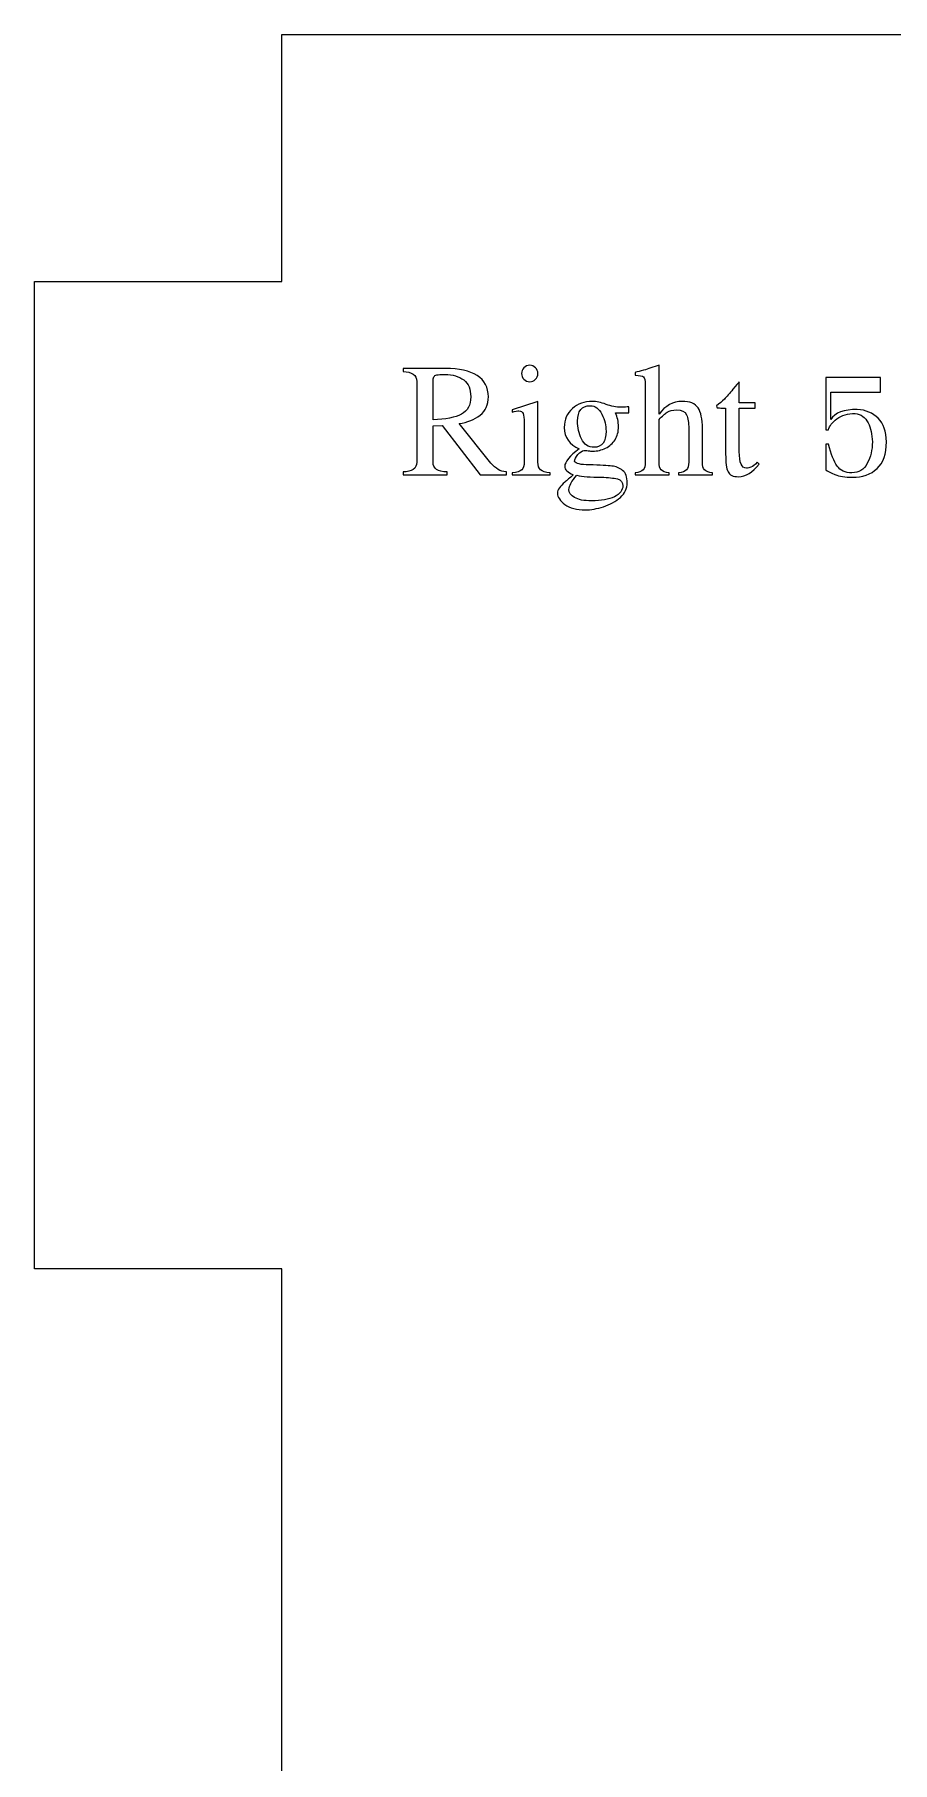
# Model space of a CAD drawing. Header units: inches. Extents: x -7.4 to 7.3, y -4 to 5.8.
# Drawn here: x -7.353 to -6.669, y 0.578 to 1.956 of the extents above; entities that cross this region are included whole.
import ezdxf

# ---------------------------------------------------------------- set-up
doc = ezdxf.new("R2010")
doc.units = ezdxf.units.IN
doc.header["$MEASUREMENT"] = 0
doc.layers.add('Layer 1', color=7, linetype='Continuous')

msp = doc.modelspace()

# ---------------------------------------------------------------- linework, layer by layer
at = {"layer": 'Layer 1', "lineweight": 5}
for points in [[(-7.1557, 1.7596), (-7.1557, 1.7596), (-7.1557, 1.9564), (-7.1557, 1.9564), (-7.1557, 1.9564), (-7.1557, 1.9564), (-6.0928, 1.9564), (-6.0928, 1.9564), (-6.0928, 1.9564), (-6.0928, 1.9564), (-6.0928, 1.7596), (-6.0928, 1.7596)], [(-7.1557, 0.9722), (-7.1557, 0.9722), (-7.3526, 0.9722), (-7.3526, 0.9722), (-7.3526, 0.9722), (-7.3526, 0.9722), (-7.3526, 1.7596), (-7.3526, 1.7596), (-7.3526, 1.7596), (-7.3526, 1.7596), (-7.1557, 1.7596), (-7.1557, 1.7596)]]:
    msp.add_open_spline(points, degree=3, knots=[0, 0, 0, 0, 0.333333, 0.333333, 0.333333, 0.333333, 0.666667, 0.666667, 0.666667, 0.666667, 1, 1, 1, 1], dxfattribs=at)
at = {"layer": 'Layer 1'}
for points, knots in [([(-7.0481, 1.6798), (-7.0481, 1.685), (-7.0518, 1.6876), (-7.059, 1.6876), (-7.059, 1.6876), (-7.059, 1.6876), (-7.059, 1.6901), (-7.059, 1.6901), (-7.059, 1.6901), (-7.059, 1.6901), (-7.0252, 1.6901), (-7.0252, 1.6901), (-7.0252, 1.6901), (-7.0143, 1.6901), (-7.0059, 1.6882), (-6.9999, 1.6844), (-6.9999, 1.6844), (-6.994, 1.6806), (-6.991, 1.675), (-6.991, 1.6676), (-6.991, 1.6676), (-6.991, 1.6612), (-6.9932, 1.6563), (-6.9976, 1.6528), (-6.9976, 1.6528), (-7.002, 1.6493), (-7.0076, 1.6471), (-7.0143, 1.6462), (-7.0143, 1.6462), (-7.0143, 1.6462), (-6.9889, 1.6147), (-6.9889, 1.6147), (-6.9889, 1.6147), (-6.9869, 1.6124), (-6.985, 1.6107), (-6.9832, 1.6096), (-6.9832, 1.6096), (-6.9815, 1.6085), (-6.9793, 1.6078), (-6.9766, 1.6077), (-6.9766, 1.6077), (-6.9766, 1.6077), (-6.9766, 1.6052), (-6.9766, 1.6052), (-6.9766, 1.6052), (-6.9766, 1.6052), (-6.9974, 1.6052), (-6.9974, 1.6052), (-6.9974, 1.6052), (-6.9974, 1.6052), (-7.0279, 1.6446), (-7.0279, 1.6446), (-7.0279, 1.6446), (-7.0279, 1.6446), (-7.0351, 1.6444), (-7.0351, 1.6444), (-7.0351, 1.6444), (-7.0351, 1.6444), (-7.0351, 1.6155), (-7.0351, 1.6155), (-7.0351, 1.6155), (-7.0351, 1.6103), (-7.0313, 1.6077), (-7.0238, 1.6077), (-7.0238, 1.6077), (-7.0238, 1.6077), (-7.0238, 1.6052), (-7.0238, 1.6052), (-7.0238, 1.6052), (-7.0238, 1.6052), (-7.059, 1.6052), (-7.059, 1.6052), (-7.059, 1.6052), (-7.059, 1.6052), (-7.059, 1.6077), (-7.059, 1.6077), (-7.059, 1.6077), (-7.0518, 1.6077), (-7.0481, 1.6103), (-7.0481, 1.6155), (-7.0481, 1.6155), (-7.0481, 1.6155), (-7.0481, 1.6798), (-7.0481, 1.6798)], [0, 0, 0, 0, 0.047619, 0.047619, 0.047619, 0.047619, 0.095238, 0.095238, 0.095238, 0.095238, 0.142857, 0.142857, 0.142857, 0.142857, 0.190476, 0.190476, 0.190476, 0.190476, 0.238095, 0.238095, 0.238095, 0.238095, 0.285714, 0.285714, 0.285714, 0.285714, 0.333333, 0.333333, 0.333333, 0.333333, 0.380952, 0.380952, 0.380952, 0.380952, 0.428571, 0.428571, 0.428571, 0.428571, 0.47619, 0.47619, 0.47619, 0.47619, 0.52381, 0.52381, 0.52381, 0.52381, 0.571429, 0.571429, 0.571429, 0.571429, 0.619048, 0.619048, 0.619048, 0.619048, 0.666667, 0.666667, 0.666667, 0.666667, 0.714286, 0.714286, 0.714286, 0.714286, 0.761905, 0.761905, 0.761905, 0.761905, 0.809524, 0.809524, 0.809524, 0.809524, 0.857143, 0.857143, 0.857143, 0.857143, 0.904762, 0.904762, 0.904762, 0.904762, 0.952381, 0.952381, 0.952381, 0.952381, 1, 1, 1, 1]), ([(-7.0351, 1.6491), (-7.025, 1.6495), (-7.0174, 1.651), (-7.0125, 1.6537), (-7.0125, 1.6537), (-7.0075, 1.6563), (-7.005, 1.661), (-7.005, 1.6676), (-7.005, 1.6676), (-7.005, 1.6736), (-7.0069, 1.6781), (-7.0106, 1.681), (-7.0106, 1.681), (-7.0144, 1.6838), (-7.0194, 1.6853), (-7.0256, 1.6853), (-7.0256, 1.6853), (-7.0288, 1.6853), (-7.0309, 1.6852), (-7.0321, 1.685), (-7.0321, 1.685), (-7.0332, 1.6848), (-7.034, 1.6843), (-7.0344, 1.6835), (-7.0344, 1.6835), (-7.0348, 1.6827), (-7.0351, 1.6813), (-7.0351, 1.6793), (-7.0351, 1.6793), (-7.0351, 1.6793), (-7.0351, 1.6491), (-7.0351, 1.6491)], [0, 0, 0, 0, 0.125, 0.125, 0.125, 0.125, 0.25, 0.25, 0.25, 0.25, 0.375, 0.375, 0.375, 0.375, 0.5, 0.5, 0.5, 0.5, 0.625, 0.625, 0.625, 0.625, 0.75, 0.75, 0.75, 0.75, 0.875, 0.875, 0.875, 0.875, 1, 1, 1, 1]), ([(-6.9645, 1.686), (-6.9645, 1.6879), (-6.9639, 1.6894), (-6.9626, 1.6907), (-6.9626, 1.6907), (-6.9613, 1.692), (-6.9598, 1.6927), (-6.9579, 1.6927), (-6.9579, 1.6927), (-6.9562, 1.6927), (-6.9546, 1.692), (-6.9534, 1.6907), (-6.9534, 1.6907), (-6.9521, 1.6895), (-6.9515, 1.6879), (-6.9515, 1.686), (-6.9515, 1.686), (-6.9515, 1.6843), (-6.9521, 1.6827), (-6.9534, 1.6815), (-6.9534, 1.6815), (-6.9546, 1.6802), (-6.9562, 1.6796), (-6.9579, 1.6796), (-6.9579, 1.6796), (-6.9598, 1.6796), (-6.9613, 1.6803), (-6.9626, 1.6815), (-6.9626, 1.6815), (-6.9639, 1.6828), (-6.9645, 1.6843), (-6.9645, 1.686)], [0, 0, 0, 0, 0.125, 0.125, 0.125, 0.125, 0.25, 0.25, 0.25, 0.25, 0.375, 0.375, 0.375, 0.375, 0.5, 0.5, 0.5, 0.5, 0.625, 0.625, 0.625, 0.625, 0.75, 0.75, 0.75, 0.75, 0.875, 0.875, 0.875, 0.875, 1, 1, 1, 1]), ([(-6.8659, 1.6771), (-6.8659, 1.6805), (-6.8664, 1.6826), (-6.8673, 1.6834), (-6.8673, 1.6834), (-6.8682, 1.6843), (-6.8704, 1.6847), (-6.8741, 1.6847), (-6.8741, 1.6847), (-6.8741, 1.6847), (-6.8741, 1.687), (-6.8741, 1.687), (-6.8741, 1.687), (-6.8733, 1.6872), (-6.8717, 1.6876), (-6.8691, 1.6882), (-6.8691, 1.6882), (-6.8667, 1.6888), (-6.8646, 1.6894), (-6.8632, 1.69), (-6.8632, 1.69), (-6.8632, 1.69), (-6.855, 1.6927), (-6.855, 1.6927), (-6.855, 1.6927), (-6.855, 1.6927), (-6.855, 1.6536), (-6.855, 1.6536), (-6.855, 1.6536), (-6.85, 1.6604), (-6.8438, 1.6639), (-6.8365, 1.6639), (-6.8365, 1.6639), (-6.8304, 1.6639), (-6.8262, 1.6622), (-6.8239, 1.6587), (-6.8239, 1.6587), (-6.8216, 1.6553), (-6.8204, 1.6498), (-6.8204, 1.6423), (-6.8204, 1.6423), (-6.8204, 1.6423), (-6.8204, 1.6155), (-6.8204, 1.6155), (-6.8204, 1.6155), (-6.8204, 1.6126), (-6.8198, 1.6105), (-6.8187, 1.6093), (-6.8187, 1.6093), (-6.8175, 1.608), (-6.8154, 1.6072), (-6.8124, 1.6069), (-6.8124, 1.6069), (-6.8124, 1.6069), (-6.8124, 1.6052), (-6.8124, 1.6052), (-6.8124, 1.6052), (-6.8124, 1.6052), (-6.8395, 1.6052), (-6.8395, 1.6052), (-6.8395, 1.6052), (-6.8395, 1.6052), (-6.8395, 1.6069), (-6.8395, 1.6069), (-6.8395, 1.6069), (-6.8364, 1.6072), (-6.8342, 1.608), (-6.833, 1.6093), (-6.833, 1.6093), (-6.8319, 1.6105), (-6.8313, 1.6126), (-6.8313, 1.6155), (-6.8313, 1.6155), (-6.8313, 1.6155), (-6.8313, 1.6421), (-6.8313, 1.6421), (-6.8313, 1.6421), (-6.8313, 1.6469), (-6.8319, 1.6506), (-6.8331, 1.6532), (-6.8331, 1.6532), (-6.8343, 1.6558), (-6.8369, 1.6571), (-6.841, 1.6571), (-6.841, 1.6571), (-6.8442, 1.6571), (-6.8467, 1.6565), (-6.8485, 1.6553), (-6.8485, 1.6553), (-6.8503, 1.6541), (-6.8525, 1.6522), (-6.855, 1.6495), (-6.855, 1.6495), (-6.855, 1.6495), (-6.855, 1.6155), (-6.855, 1.6155), (-6.855, 1.6155), (-6.855, 1.6126), (-6.8544, 1.6105), (-6.8533, 1.6093), (-6.8533, 1.6093), (-6.8521, 1.608), (-6.85, 1.6072), (-6.847, 1.6069), (-6.847, 1.6069), (-6.847, 1.6069), (-6.847, 1.6052), (-6.847, 1.6052), (-6.847, 1.6052), (-6.847, 1.6052), (-6.8741, 1.6052), (-6.8741, 1.6052), (-6.8741, 1.6052), (-6.8741, 1.6052), (-6.8741, 1.6069), (-6.8741, 1.6069), (-6.8741, 1.6069), (-6.871, 1.6072), (-6.8688, 1.608), (-6.8677, 1.6093), (-6.8677, 1.6093), (-6.8665, 1.6105), (-6.8659, 1.6126), (-6.8659, 1.6155), (-6.8659, 1.6155), (-6.8659, 1.6155), (-6.8659, 1.6771), (-6.8659, 1.6771)], [0, 0, 0, 0, 0.03125, 0.03125, 0.03125, 0.03125, 0.0625, 0.0625, 0.0625, 0.0625, 0.09375, 0.09375, 0.09375, 0.09375, 0.125, 0.125, 0.125, 0.125, 0.15625, 0.15625, 0.15625, 0.15625, 0.1875, 0.1875, 0.1875, 0.1875, 0.21875, 0.21875, 0.21875, 0.21875, 0.25, 0.25, 0.25, 0.25, 0.28125, 0.28125, 0.28125, 0.28125, 0.3125, 0.3125, 0.3125, 0.3125, 0.34375, 0.34375, 0.34375, 0.34375, 0.375, 0.375, 0.375, 0.375, 0.40625, 0.40625, 0.40625, 0.40625, 0.4375, 0.4375, 0.4375, 0.4375, 0.46875, 0.46875, 0.46875, 0.46875, 0.5, 0.5, 0.5, 0.5, 0.53125, 0.53125, 0.53125, 0.53125, 0.5625, 0.5625, 0.5625, 0.5625, 0.59375, 0.59375, 0.59375, 0.59375, 0.625, 0.625, 0.625, 0.625, 0.65625, 0.65625, 0.65625, 0.65625, 0.6875, 0.6875, 0.6875, 0.6875, 0.71875, 0.71875, 0.71875, 0.71875, 0.75, 0.75, 0.75, 0.75, 0.78125, 0.78125, 0.78125, 0.78125, 0.8125, 0.8125, 0.8125, 0.8125, 0.84375, 0.84375, 0.84375, 0.84375, 0.875, 0.875, 0.875, 0.875, 0.90625, 0.90625, 0.90625, 0.90625, 0.9375, 0.9375, 0.9375, 0.9375, 0.96875, 0.96875, 0.96875, 0.96875, 1, 1, 1, 1]), ([(-6.722, 1.6413), (-6.722, 1.6413), (-6.722, 1.6829), (-6.722, 1.6829), (-6.722, 1.6829), (-6.722, 1.6829), (-6.6784, 1.6829), (-6.6784, 1.6829), (-6.6784, 1.6829), (-6.6784, 1.6829), (-6.6784, 1.6713), (-6.6784, 1.6713), (-6.6784, 1.6713), (-6.6784, 1.6713), (-6.7181, 1.6713), (-6.7181, 1.6713), (-6.7181, 1.6713), (-6.7181, 1.6713), (-6.7181, 1.6495), (-6.7181, 1.6495), (-6.7181, 1.6495), (-6.7147, 1.6548), (-6.7077, 1.6575), (-6.6971, 1.6575), (-6.6971, 1.6575), (-6.6901, 1.657), (-6.6846, 1.6547), (-6.6803, 1.6504), (-6.6803, 1.6504), (-6.676, 1.6461), (-6.6739, 1.6399), (-6.6738, 1.6316), (-6.6738, 1.6316), (-6.6738, 1.6219), (-6.6763, 1.6148), (-6.6812, 1.6103), (-6.6812, 1.6103), (-6.6862, 1.6057), (-6.6928, 1.6034), (-6.701, 1.6034), (-6.701, 1.6034), (-6.7066, 1.6034), (-6.7112, 1.6041), (-6.7148, 1.6056), (-6.7148, 1.6056), (-6.7184, 1.6072), (-6.7208, 1.6084), (-6.722, 1.6094), (-6.722, 1.6094), (-6.722, 1.6094), (-6.722, 1.6297), (-6.722, 1.6297), (-6.722, 1.6297), (-6.722, 1.6297), (-6.72, 1.6297), (-6.72, 1.6297), (-6.72, 1.6297), (-6.7179, 1.6217), (-6.7156, 1.6159), (-6.713, 1.6123), (-6.713, 1.6123), (-6.7105, 1.6087), (-6.7066, 1.6069), (-6.7014, 1.6069), (-6.7014, 1.6069), (-6.6957, 1.607), (-6.6916, 1.6095), (-6.689, 1.6145), (-6.689, 1.6145), (-6.6863, 1.6195), (-6.685, 1.6251), (-6.685, 1.6316), (-6.685, 1.6316), (-6.6851, 1.6375), (-6.6863, 1.6426), (-6.6884, 1.6469), (-6.6884, 1.6469), (-6.6906, 1.6511), (-6.6941, 1.6536), (-6.6987, 1.6543), (-6.6987, 1.6543), (-6.7046, 1.6543), (-6.7094, 1.6529), (-6.7132, 1.65), (-6.7132, 1.65), (-6.7169, 1.6471), (-6.7192, 1.6442), (-6.72, 1.6413), (-6.72, 1.6413), (-6.72, 1.6413), (-6.722, 1.6413), (-6.722, 1.6413)], [0, 0, 0, 0, 0.043478, 0.043478, 0.043478, 0.043478, 0.086957, 0.086957, 0.086957, 0.086957, 0.130435, 0.130435, 0.130435, 0.130435, 0.173913, 0.173913, 0.173913, 0.173913, 0.217391, 0.217391, 0.217391, 0.217391, 0.26087, 0.26087, 0.26087, 0.26087, 0.304348, 0.304348, 0.304348, 0.304348, 0.347826, 0.347826, 0.347826, 0.347826, 0.391304, 0.391304, 0.391304, 0.391304, 0.434783, 0.434783, 0.434783, 0.434783, 0.478261, 0.478261, 0.478261, 0.478261, 0.521739, 0.521739, 0.521739, 0.521739, 0.565217, 0.565217, 0.565217, 0.565217, 0.608696, 0.608696, 0.608696, 0.608696, 0.652174, 0.652174, 0.652174, 0.652174, 0.695652, 0.695652, 0.695652, 0.695652, 0.73913, 0.73913, 0.73913, 0.73913, 0.782609, 0.782609, 0.782609, 0.782609, 0.826087, 0.826087, 0.826087, 0.826087, 0.869565, 0.869565, 0.869565, 0.869565, 0.913043, 0.913043, 0.913043, 0.913043, 0.956522, 0.956522, 0.956522, 0.956522, 1, 1, 1, 1]), ([(-6.791, 1.6238), (-6.791, 1.615), (-6.7892, 1.6106), (-6.7854, 1.6106), (-6.7854, 1.6106), (-6.7841, 1.6106), (-6.7829, 1.6109), (-6.7817, 1.6114), (-6.7817, 1.6114), (-6.7803, 1.6119), (-6.7786, 1.6133), (-6.7769, 1.6153), (-6.7769, 1.6153), (-6.7769, 1.6153), (-6.7753, 1.6139), (-6.7753, 1.6139), (-6.7753, 1.6139), (-6.7804, 1.6072), (-6.7859, 1.6038), (-6.7918, 1.6038), (-6.7918, 1.6038), (-6.7959, 1.6038), (-6.7987, 1.6051), (-6.8, 1.6077), (-6.8, 1.6077), (-6.8013, 1.6104), (-6.8019, 1.615), (-6.8019, 1.6217), (-6.8019, 1.6217), (-6.8019, 1.6217), (-6.8019, 1.6586), (-6.8019, 1.6586), (-6.8019, 1.6586), (-6.8019, 1.6586), (-6.8058, 1.6586), (-6.8058, 1.6586), (-6.8058, 1.6586), (-6.8073, 1.6586), (-6.8083, 1.6587), (-6.8086, 1.6588), (-6.8086, 1.6588), (-6.809, 1.659), (-6.8092, 1.6595), (-6.8092, 1.6603), (-6.8092, 1.6603), (-6.8068, 1.662), (-6.8048, 1.6638), (-6.8029, 1.6657), (-6.8029, 1.6657), (-6.801, 1.6676), (-6.7988, 1.6702), (-6.7961, 1.6735), (-6.7961, 1.6735), (-6.7935, 1.6767), (-6.7918, 1.6788), (-6.791, 1.6796), (-6.791, 1.6796), (-6.791, 1.6796), (-6.791, 1.6627), (-6.791, 1.6627), (-6.791, 1.6627), (-6.791, 1.6627), (-6.7784, 1.6627), (-6.7784, 1.6627), (-6.7784, 1.6627), (-6.7784, 1.6627), (-6.7784, 1.6586), (-6.7784, 1.6586), (-6.7784, 1.6586), (-6.7784, 1.6586), (-6.791, 1.6586), (-6.791, 1.6586), (-6.791, 1.6586), (-6.791, 1.6586), (-6.791, 1.6238), (-6.791, 1.6238)], [0, 0, 0, 0, 0.052632, 0.052632, 0.052632, 0.052632, 0.105263, 0.105263, 0.105263, 0.105263, 0.157895, 0.157895, 0.157895, 0.157895, 0.210526, 0.210526, 0.210526, 0.210526, 0.263158, 0.263158, 0.263158, 0.263158, 0.315789, 0.315789, 0.315789, 0.315789, 0.368421, 0.368421, 0.368421, 0.368421, 0.421053, 0.421053, 0.421053, 0.421053, 0.473684, 0.473684, 0.473684, 0.473684, 0.526316, 0.526316, 0.526316, 0.526316, 0.578947, 0.578947, 0.578947, 0.578947, 0.631579, 0.631579, 0.631579, 0.631579, 0.684211, 0.684211, 0.684211, 0.684211, 0.736842, 0.736842, 0.736842, 0.736842, 0.789474, 0.789474, 0.789474, 0.789474, 0.842105, 0.842105, 0.842105, 0.842105, 0.894737, 0.894737, 0.894737, 0.894737, 0.947368, 0.947368, 0.947368, 0.947368, 1, 1, 1, 1]), ([(-6.9624, 1.6465), (-6.9624, 1.6503), (-6.9627, 1.6528), (-6.9632, 1.6542), (-6.9632, 1.6542), (-6.9638, 1.6556), (-6.9649, 1.6563), (-6.9667, 1.6563), (-6.9667, 1.6563), (-6.9677, 1.6563), (-6.9695, 1.656), (-6.9721, 1.6553), (-6.9721, 1.6553), (-6.9721, 1.6553), (-6.9721, 1.6571), (-6.9721, 1.6571), (-6.9721, 1.6571), (-6.9721, 1.6571), (-6.9515, 1.6639), (-6.9515, 1.6639), (-6.9515, 1.6639), (-6.9515, 1.6639), (-6.9515, 1.6155), (-6.9515, 1.6155), (-6.9515, 1.6155), (-6.9515, 1.6125), (-6.9508, 1.6105), (-6.9494, 1.6092), (-6.9494, 1.6092), (-6.9481, 1.608), (-6.9455, 1.6072), (-6.9418, 1.6069), (-6.9418, 1.6069), (-6.9418, 1.6069), (-6.9418, 1.6052), (-6.9418, 1.6052), (-6.9418, 1.6052), (-6.9418, 1.6052), (-6.9721, 1.6052), (-6.9721, 1.6052), (-6.9721, 1.6052), (-6.9721, 1.6052), (-6.9721, 1.6069), (-6.9721, 1.6069), (-6.9721, 1.6069), (-6.9683, 1.6072), (-6.9658, 1.608), (-6.9644, 1.6092), (-6.9644, 1.6092), (-6.9631, 1.6105), (-6.9624, 1.6125), (-6.9624, 1.6155), (-6.9624, 1.6155), (-6.9624, 1.6155), (-6.9624, 1.6465), (-6.9624, 1.6465)], [0, 0, 0, 0, 0.071429, 0.071429, 0.071429, 0.071429, 0.142857, 0.142857, 0.142857, 0.142857, 0.214286, 0.214286, 0.214286, 0.214286, 0.285714, 0.285714, 0.285714, 0.285714, 0.357143, 0.357143, 0.357143, 0.357143, 0.428571, 0.428571, 0.428571, 0.428571, 0.5, 0.5, 0.5, 0.5, 0.571429, 0.571429, 0.571429, 0.571429, 0.642857, 0.642857, 0.642857, 0.642857, 0.714286, 0.714286, 0.714286, 0.714286, 0.785714, 0.785714, 0.785714, 0.785714, 0.857143, 0.857143, 0.857143, 0.857143, 0.928571, 0.928571, 0.928571, 0.928571, 1, 1, 1, 1]), ([(-6.8791, 1.6547), (-6.8791, 1.6547), (-6.8898, 1.6547), (-6.8898, 1.6547), (-6.8898, 1.6547), (-6.8881, 1.6513), (-6.8873, 1.6476), (-6.8873, 1.6437), (-6.8873, 1.6437), (-6.8873, 1.6397), (-6.8882, 1.6363), (-6.89, 1.6333), (-6.89, 1.6333), (-6.8919, 1.6304), (-6.8944, 1.6282), (-6.8976, 1.6266), (-6.8976, 1.6266), (-6.9007, 1.625), (-6.9042, 1.6242), (-6.9079, 1.6242), (-6.9079, 1.6242), (-6.9089, 1.6242), (-6.9101, 1.6243), (-6.9115, 1.6245), (-6.9115, 1.6245), (-6.9129, 1.6246), (-6.914, 1.6248), (-6.9149, 1.6248), (-6.9149, 1.6248), (-6.9162, 1.6245), (-6.9178, 1.6234), (-6.9196, 1.6214), (-6.9196, 1.6214), (-6.9214, 1.6194), (-6.9223, 1.6176), (-6.9223, 1.616), (-6.9223, 1.616), (-6.9211, 1.6142), (-6.9173, 1.6133), (-6.9108, 1.6133), (-6.9108, 1.6133), (-6.9017, 1.6129), (-6.8956, 1.6126), (-6.8925, 1.6123), (-6.8925, 1.6123), (-6.8893, 1.612), (-6.8865, 1.6108), (-6.884, 1.6088), (-6.884, 1.6088), (-6.8815, 1.6069), (-6.8803, 1.6036), (-6.8803, 1.5989), (-6.8803, 1.5989), (-6.8803, 1.5945), (-6.8821, 1.5906), (-6.8858, 1.5873), (-6.8858, 1.5873), (-6.8895, 1.584), (-6.894, 1.5815), (-6.8992, 1.5799), (-6.8992, 1.5799), (-6.9045, 1.5782), (-6.9093, 1.5773), (-6.9137, 1.5773), (-6.9137, 1.5773), (-6.9206, 1.5773), (-6.926, 1.5788), (-6.93, 1.5817), (-6.93, 1.5817), (-6.9339, 1.5845), (-6.9359, 1.5875), (-6.9359, 1.5906), (-6.9359, 1.5906), (-6.9359, 1.5921), (-6.9354, 1.5936), (-6.9343, 1.595), (-6.9343, 1.595), (-6.9332, 1.5964), (-6.9319, 1.5979), (-6.9301, 1.5994), (-6.9301, 1.5994), (-6.9284, 1.6009), (-6.9261, 1.6029), (-6.9233, 1.6053), (-6.9233, 1.6053), (-6.9278, 1.6074), (-6.9301, 1.6095), (-6.9301, 1.612), (-6.9301, 1.612), (-6.9301, 1.6157), (-6.9262, 1.6204), (-6.9186, 1.626), (-6.9186, 1.626), (-6.9265, 1.6295), (-6.9305, 1.6352), (-6.9305, 1.6431), (-6.9305, 1.6431), (-6.9305, 1.6494), (-6.9284, 1.6544), (-6.924, 1.6582), (-6.924, 1.6582), (-6.9198, 1.662), (-6.9145, 1.6639), (-6.9081, 1.6639), (-6.9081, 1.6639), (-6.905, 1.6639), (-6.9014, 1.6631), (-6.8972, 1.6615), (-6.8972, 1.6615), (-6.893, 1.66), (-6.8891, 1.6592), (-6.8853, 1.6592), (-6.8853, 1.6592), (-6.8827, 1.6592), (-6.8806, 1.6594), (-6.8791, 1.6596), (-6.8791, 1.6596), (-6.8791, 1.6596), (-6.8791, 1.6547), (-6.8791, 1.6547)], [0, 0, 0, 0, 0.033333, 0.033333, 0.033333, 0.033333, 0.066667, 0.066667, 0.066667, 0.066667, 0.1, 0.1, 0.1, 0.1, 0.133333, 0.133333, 0.133333, 0.133333, 0.166667, 0.166667, 0.166667, 0.166667, 0.2, 0.2, 0.2, 0.2, 0.233333, 0.233333, 0.233333, 0.233333, 0.266667, 0.266667, 0.266667, 0.266667, 0.3, 0.3, 0.3, 0.3, 0.333333, 0.333333, 0.333333, 0.333333, 0.366667, 0.366667, 0.366667, 0.366667, 0.4, 0.4, 0.4, 0.4, 0.433333, 0.433333, 0.433333, 0.433333, 0.466667, 0.466667, 0.466667, 0.466667, 0.5, 0.5, 0.5, 0.5, 0.533333, 0.533333, 0.533333, 0.533333, 0.566667, 0.566667, 0.566667, 0.566667, 0.6, 0.6, 0.6, 0.6, 0.633333, 0.633333, 0.633333, 0.633333, 0.666667, 0.666667, 0.666667, 0.666667, 0.7, 0.7, 0.7, 0.7, 0.733333, 0.733333, 0.733333, 0.733333, 0.766667, 0.766667, 0.766667, 0.766667, 0.8, 0.8, 0.8, 0.8, 0.833333, 0.833333, 0.833333, 0.833333, 0.866667, 0.866667, 0.866667, 0.866667, 0.9, 0.9, 0.9, 0.9, 0.933333, 0.933333, 0.933333, 0.933333, 0.966667, 0.966667, 0.966667, 0.966667, 1, 1, 1, 1]), ([(-6.9067, 1.6273), (-6.9004, 1.6273), (-6.8972, 1.6316), (-6.8972, 1.6402), (-6.8972, 1.6402), (-6.8972, 1.6446), (-6.8983, 1.6491), (-6.9005, 1.6536), (-6.9005, 1.6536), (-6.9028, 1.6581), (-6.9059, 1.6604), (-6.9098, 1.6604), (-6.9098, 1.6604), (-6.9166, 1.6604), (-6.9199, 1.6563), (-6.9199, 1.6481), (-6.9199, 1.6481), (-6.9199, 1.643), (-6.9189, 1.6382), (-6.9168, 1.6339), (-6.9168, 1.6339), (-6.9147, 1.6295), (-6.9114, 1.6273), (-6.9067, 1.6273)], [0, 0, 0, 0, 0.166667, 0.166667, 0.166667, 0.166667, 0.333333, 0.333333, 0.333333, 0.333333, 0.5, 0.5, 0.5, 0.5, 0.666667, 0.666667, 0.666667, 0.666667, 0.833333, 0.833333, 0.833333, 0.833333, 1, 1, 1, 1]), ([(-6.9268, 1.5937), (-6.9268, 1.5911), (-6.9253, 1.5889), (-6.9223, 1.5872), (-6.9223, 1.5872), (-6.9193, 1.5854), (-6.9148, 1.5846), (-6.9087, 1.5846), (-6.9087, 1.5846), (-6.9011, 1.5846), (-6.8951, 1.5857), (-6.8906, 1.5878), (-6.8906, 1.5878), (-6.8861, 1.59), (-6.8838, 1.593), (-6.8838, 1.5966), (-6.8838, 1.5966), (-6.8838, 1.5994), (-6.8853, 1.6012), (-6.8882, 1.602), (-6.8882, 1.602), (-6.8911, 1.6028), (-6.8954, 1.6033), (-6.9011, 1.6034), (-6.9011, 1.6034), (-6.9095, 1.6034), (-6.916, 1.6039), (-6.9205, 1.605), (-6.9205, 1.605), (-6.9247, 1.6001), (-6.9268, 1.5964), (-6.9268, 1.5937)], [0, 0, 0, 0, 0.125, 0.125, 0.125, 0.125, 0.25, 0.25, 0.25, 0.25, 0.375, 0.375, 0.375, 0.375, 0.5, 0.5, 0.5, 0.5, 0.625, 0.625, 0.625, 0.625, 0.75, 0.75, 0.75, 0.75, 0.875, 0.875, 0.875, 0.875, 1, 1, 1, 1])]:
    msp.add_open_spline(points, degree=3, knots=knots, dxfattribs=at)
at = {"layer": 'Layer 1', "lineweight": 5}
msp.add_open_spline([(-7.1557, 0.1848), (-7.1557, 0.1848), (-7.1557, 0.9722), (-7.1557, 0.9722)], degree=3, dxfattribs=at)

doc.saveas('drawing.dxf')
